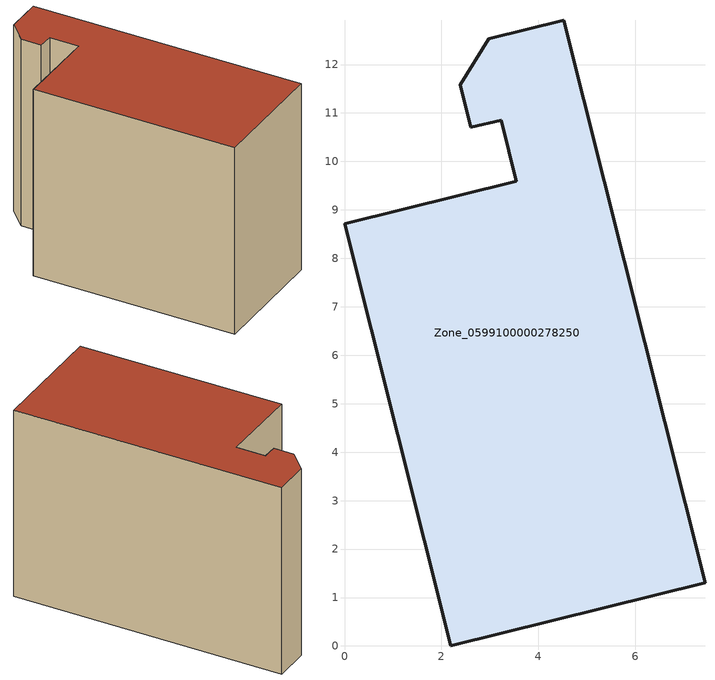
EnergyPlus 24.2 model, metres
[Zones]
Zone_0599100000278250
 floor ground (C_G): 3.55,9.59 3.24,10.85 2.61,10.7 2.39,11.59 2.98,12.53 4.53,12.92 7.44,1.31 2.19,0 0,8.71 z0
 wall outside (C_F): 2.19,0 7.44,1.31 4.53,12.92 2.98,12.53 2.39,11.59 2.61,10.7 3.24,10.85 3.55,9.59 0,8.71 2.19,0 z0:8.59
 roof outside (C_R): 3.24,10.85 3.55,9.59 0,8.71 2.19,0 7.44,1.31 4.53,12.92 2.98,12.53 2.39,11.59 2.61,10.7 z8.59
[BUILDING]
Pand.0599100000278250: North Axis=0; Terrain=City; Loads Convergence Tolerance Value=0.04; Temperature Convergence Tolerance Value=0.4; Solar Distribution=FullExterior; Maximum Number of Warmup Days=25; Minimum Number of Warmup Days=1
[Site:Location]
Rotterdam.The.Hague.AP_ZH_NLD Design_Conditions: Latitude=51.96; Longitude=4.45; Time Zone=1; Elevation=-4.5
[SITE:GROUNDTEMPERATURE:BUILDINGSURFACE]
18, 18, 18, 18, 18, 18, 18, 18, 18, 18, 18, 18
[MATERIAL] Thermal Absorptance=0.9; Solar Absorptance=0.7; Visible Absorptance=0.7
Name | Roughness | Thickness | Conductivity | Density | Specific Heat
G.TI.1975-1991 | MediumSmooth | 0.15 | 0.288461 | 540 | 1210
F.TI.1975-1991 | Rough | 0.3 | 0.230769 | 1920 | 840
R.TI.1975-1991 | MediumRough | 0.2 | 0.153846 | 1500 | 1000
[CONSTRUCTION]
C_G: G.TI.1975-1991
C_F: F.TI.1975-1991
C_R: R.TI.1975-1991
[ZONE]
Zone_0599100000278250: Type=1; Multiplier=1; Ceiling Height=Autocalculate; Volume=Autocalculate; Floor Area=autocalculate; Part of Total Floor Area=Yes
[ZONEINFILTRATION:DESIGNFLOWRATE]
Infil_Zone_0599100000278250: Zone or ZoneList or Space or SpaceList=Zone_0599100000278250; Schedule=AlwaysOn; Design Flow Rate Calculation Method=Flow/Area; Flow Rate per Floor Area=0.003; Constant Term Coefficient=1; Temperature Term Coefficient=0; Velocity Term Coefficient=0; Velocity Squared Term Coefficient=0
[HVACTEMPLATE:ZONE:IDEALLOADSAIRSYSTEM]
Zone_0599100000278250: Maximum Heating Supply Air Temperature=50; Minimum Cooling Supply Air Temperature=13; Maximum Heating Supply Air Humidity Ratio=0.0156; Minimum Cooling Supply Air Humidity Ratio=0.0077; Heating Limit=NoLimit; Cooling Limit=NoLimit; Dehumidification Control Type=ConstantSensibleHeatRatio; Cooling Sensible Heat Ratio=0.7; Dehumidification Setpoint=60; Humidification Control Type=None; Humidification Setpoint=30; Outdoor Air Method=None; Outdoor Air Flow Rate per Person=0.00944; Outdoor Air Flow Rate per Zone Floor Area=0; Outdoor Air Flow Rate per Zone=0; Demand Controlled Ventilation Type=None; Outdoor Air Economizer Type=NoEconomizer; Heat Recovery Type=None; Sensible Heat Recovery Effectiveness=0.7; Latent Heat Recovery Effectiveness=0.65
[ZONECONTROL:THERMOSTAT]
ThermostatControl_Zone_0599100000278250: Zone or ZoneList=Zone_0599100000278250; Control Type Schedule=DualSetpointControlType; Control 1=Thermostat_Zone_0599100000278250; Temperature Difference Between Cutout And Setpoint=0
[THERMOSTATSETPOINT:DUALSETPOINT]
Thermostat_Zone_0599100000278250: Heating Setpoint Temperature Schedule=HeatingSetpoint_Zone_0599100000278250; Cooling Setpoint Temperature Schedule=CoolingSetpoint_Zone_0599100000278250
[SCHEDULE:COMPACT]
HeatingSetpoint_Zone_0599100000278250: Through: 12/31, For: AllDays, Until: 24:00, 21
CoolingSetpoint_Zone_0599100000278250: Through: 12/31, For: AllDays, Until: 24:00, 24
DualSetpointControlType: Through: 12/31, For: AllDays, Until: 24:00, 4
AlwaysOn: Through: 12/31, For: AllDays, Until: 24:00, 1
